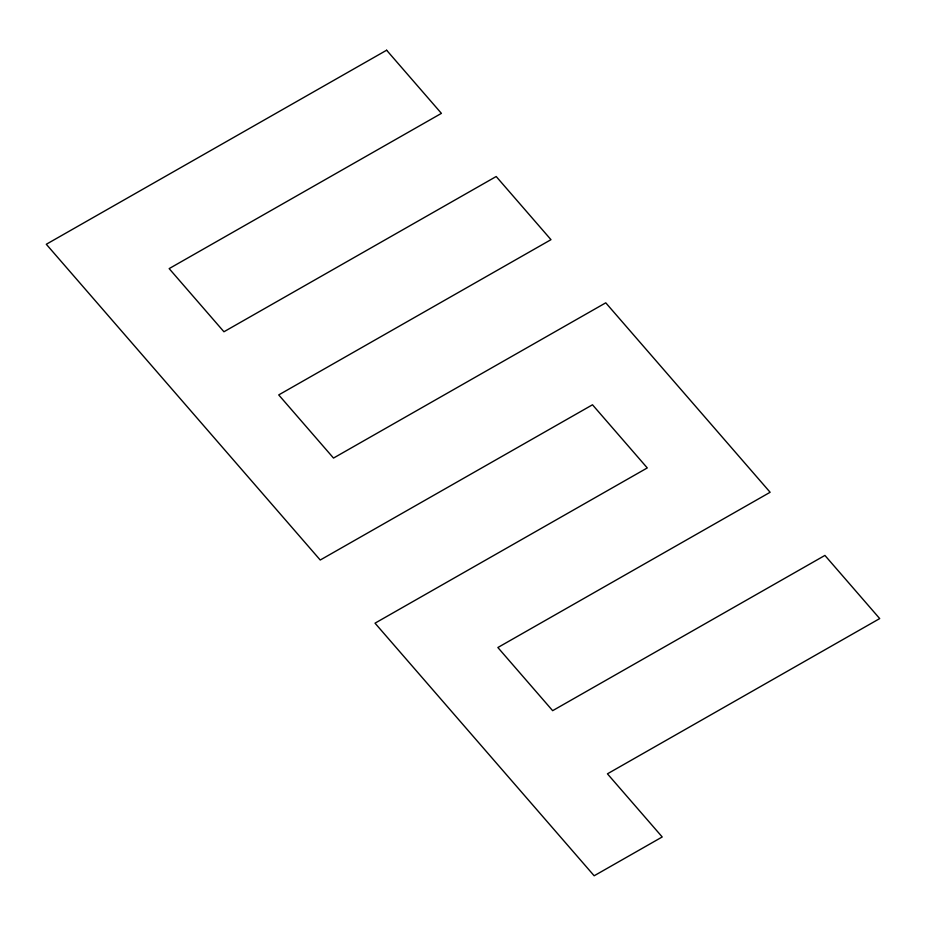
<?xml version="1.0" encoding="UTF-8"?>
<svg xmlns="http://www.w3.org/2000/svg" width="926" height="926" viewBox="0 0 926 926"><rect width="100%" height="100%" fill="white"/><g stroke="black" fill="none" stroke-linecap="round" stroke-linejoin="round"><path stroke-width="1.39" d="M386.628 50.224L46.3 244.267L320.234 560.022L592.49 404.789L647.274 467.931L375.018 623.175L594.156 875.776L662.217 836.965L607.433 773.823L879.7 618.58L824.916 555.426L552.648 710.67L497.864 647.517L770.131 492.273L605.766 302.825L333.51 458.069L278.726 394.916L550.982 239.672L496.197 176.519L223.942 331.763L169.157 268.609L441.413 113.366L386.628 50.224"/></g></svg>
